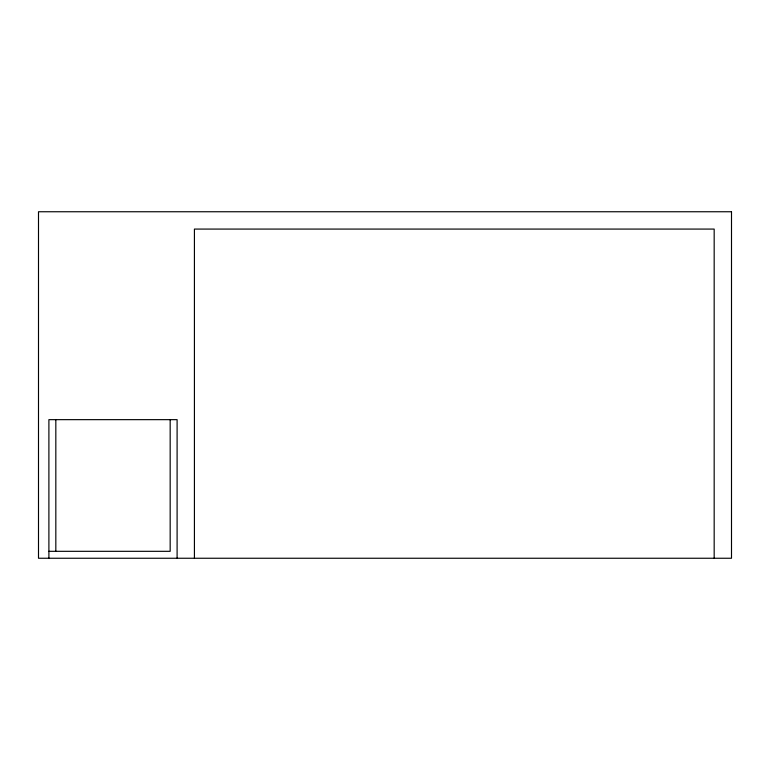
<?xml version="1.0" encoding="UTF-8"?>
<svg xmlns="http://www.w3.org/2000/svg" width="770" height="770" viewBox="0 0 770 770"><rect width="100%" height="100%" fill="white"/><g stroke="black" fill="none" stroke-linecap="round" stroke-linejoin="round"><path stroke-width="1.16" d="M48.895 551.32L170.17 551.32L170.17 419.65M714.175 558.25L714.175 229.075L194.425 229.075L194.425 558.25M177.1 558.25L177.1 419.65L48.895 419.65L48.895 558.25M55.825 419.65L55.825 551.32M731.5 211.75L38.5 211.75L38.5 558.25L731.5 558.25L731.5 211.75"/></g></svg>
